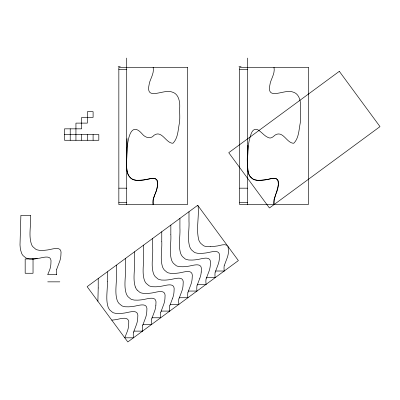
<?xml version="1.0" encoding="UTF-8"?>
<svg xmlns="http://www.w3.org/2000/svg" width="400" height="400" viewBox="0 0 400 400"><rect width="100%" height="100%" fill="white"/><g stroke="black" fill="none" stroke-linecap="round" stroke-linejoin="round"><path stroke-width="0.6" d="M98.215 287.96L98.23 278.495M107.31 271.815L107.29 281.28M116.385 265.135L116.365 274.6C116.9 283.175 114.485 292.06 117.185 300.39A11.695 11.695 0 0 0 119 303.44L121.71 305.715A7.935 7.935 0 0 0 122.875 306.24L125.245 306.765L128.53 306.83A52.165 52.165 0 0 0 133.8 306.315C138.655 305.625 148.2 301.75 146.825 310.7A25.865 25.865 0 0 1 146.755 312.095A22.03 22.03 0 0 1 145.385 318.255L142.62 325.605M125.46 258.455L125.445 267.92C125.975 276.495 123.565 285.38 126.26 293.71A11.695 11.695 0 0 0 128.08 296.76L130.79 299.04A7.935 7.935 0 0 0 131.95 299.565L134.32 300.085L137.61 300.15A52.165 52.165 0 0 0 142.875 299.635C147.73 298.945 157.275 295.07 155.9 304.02A25.865 25.865 0 0 1 155.835 305.415M127.025 138.635L127.005 148.1C127.535 156.675 125.125 165.56 127.825 173.89A11.695 11.695 0 0 0 129.64 176.94C131.835 179.9 135.71 180.61 139.17 180.33A50.57 50.57 0 0 0 140.815 180.23C147.475 180.305 159.895 173.37 157.355 186.08C156.975 192.515 151.725 197.975 153.16 204.625L153.16 199.62L155.02 194.16M134.54 251.78L134.52 261.24C135.05 269.815 132.64 278.7 135.34 287.035M143.615 245.1L143.595 254.565C144.13 263.135 141.715 272.02 144.415 280.355A11.695 11.695 0 0 0 146.235 283.405L148.945 285.68A7.935 7.935 0 0 0 150.105 286.205L152.475 286.73L155.76 286.795A52.165 52.165 0 0 0 161.03 286.275C165.885 285.585 175.43 281.71 174.055 290.66A25.865 25.865 0 0 1 173.985 292.06A22.03 22.03 0 0 1 172.62 298.22M152.69 238.42L152.675 247.885C153.205 256.455 150.795 265.34 153.495 273.675A11.695 11.695 0 0 0 155.31 276.725L158.02 279A7.935 7.935 0 0 0 159.18 279.525L161.55 280.05L164.84 280.115A52.165 52.165 0 0 0 170.105 279.6C174.96 278.905 184.505 275.03 183.13 283.98A25.865 25.865 0 0 1 183.065 285.38A22.03 22.03 0 0 1 181.695 291.54L178.925 298.89M161.75 241.205L161.77 231.74M170.83 234.525L170.845 225.06M179.925 218.38L179.905 227.845C180.435 236.42 178.025 245.305 180.725 253.635A11.695 11.695 0 0 0 182.54 256.685L185.25 258.96A7.935 7.935 0 0 0 186.415 259.485L188.78 260.01L192.07 260.075A52.165 52.165 0 0 0 197.34 259.56C202.195 258.87 211.735 254.995 210.36 263.945A25.865 25.865 0 0 1 210.295 265.34A22.03 22.03 0 0 1 208.925 271.5L206.16 278.85M189 211.7L188.98 221.165C189.515 229.74 187.1 238.625 189.8 246.955A11.695 11.695 0 0 0 191.615 250.005L194.325 252.28A7.935 7.935 0 0 0 195.49 252.805L197.86 253.33L201.145 253.395A52.165 52.165 0 0 0 206.415 252.88C211.27 252.19 220.815 248.315 219.44 257.265A25.865 25.865 0 0 1 219.37 258.66A22.03 22.03 0 0 1 218 264.82L215.235 272.175M198.075 205.81C199.3 217.235 195.84 229.09 198.875 240.275A11.695 11.695 0 0 0 200.695 243.325L203.405 245.605A7.935 7.935 0 0 0 204.565 246.13L206.935 246.65L210.225 246.715M30.485 215.41C31.36 225.145 28.195 235.38 31.64 244.77A11.2 11.2 0 0 0 32.835 246.71L35.825 249.295A8.115 8.115 0 0 0 36.985 249.81L39.355 250.325L42.645 250.4A50.395 50.395 0 0 0 47.91 249.89C52.765 249.195 62.31 245.32 60.935 254.27A25.86 25.86 0 0 1 60.87 255.67A22.03 22.03 0 0 1 59.5 261.83L56.73 269.18M247.845 145.34C249.355 156.37 241.17 181.315 260.005 180.33A48.21 48.21 0 0 0 261.65 180.23L265.885 179.725A71.23 71.23 0 0 0 267.755 179.405C288.585 172.91 272.235 196.115 273.995 204.625L273.995 199.62L275.86 194.16M98.215 287.98L97.885 301.28M107.29 281.305C107.82 289.87 105.41 298.745 108.11 307.07A11.695 11.695 0 0 0 109.925 310.12L112.635 312.395A7.935 7.935 0 0 0 113.795 312.92L116.165 313.445L119.455 313.51A52.165 52.165 0 0 0 124.725 312.995C129.575 312.305 139.12 308.43 137.745 317.38A25.865 25.865 0 0 1 137.68 318.775A22.03 22.03 0 0 1 136.31 324.935L133.545 332.285M161.75 241.225C162.28 249.795 159.87 258.67 162.57 266.995A11.695 11.695 0 0 0 164.385 270.045L167.095 272.32A7.935 7.935 0 0 0 168.26 272.845L170.63 273.37L173.915 273.435A52.165 52.165 0 0 0 179.185 272.92C184.04 272.23 193.585 268.35 192.21 277.3A25.865 25.865 0 0 1 192.14 278.7A22.03 22.03 0 0 1 190.77 284.86L188.005 292.21M170.83 234.545C171.36 243.115 168.95 251.99 171.645 260.315A11.695 11.695 0 0 0 173.465 263.365L176.175 265.64A7.935 7.935 0 0 0 177.335 266.165L179.705 266.69L182.99 266.755A52.165 52.165 0 0 0 188.26 266.24C193.115 265.55 202.66 261.675 201.285 270.625A25.865 25.865 0 0 1 201.22 272.02M151.695 318.93L154.46 311.575A22.03 22.03 0 0 0 155.845 305.42M160.775 312.25L163.535 304.895A22.03 22.03 0 0 0 164.925 298.74A25.865 25.865 0 0 0 164.98 297.34C166.355 288.39 156.805 292.265 151.955 292.96A52.165 52.165 0 0 1 146.685 293.475L143.395 293.405L141.03 292.885A7.935 7.935 0 0 1 139.865 292.36L137.16 290.08M169.85 305.57L172.615 298.215M197.08 285.53L199.845 278.18M224.31 265.495L227.075 258.14A22.03 22.03 0 0 0 228.46 251.985A25.945 25.945 0 0 0 228.515 250.69A23.315 23.315 0 0 0 228.52 250.075L227.93 246.38M155.23 193.675C157.095 189.455 158.265 184.495 156.865 179.975C153.935 176.125 148.335 179.975 144.435 179.82A53.215 53.215 0 0 1 140.815 180.235L136.3 180.305L133.51 179.745A7.935 7.935 0 0 1 132.35 179.22C125.175 175.065 126.9 165.46 126.605 158.475C126.68 150.435 127.86 117.445 142.13 133.87C145.115 137.765 150.83 139.495 154.07 135.24C161.92 129.75 165.97 143.41 172.955 143.255C178.08 138.125 178.01 129.92 179.375 123.17C180.115 118.42 179.61 113.63 179.635 108.86C180.21 102.515 179.075 93.55 171.64 91.905C163.515 88.87 145.225 101.43 149.145 84.505A20.975 20.975 0 0 1 149.735 81.89C151.35 77.185 154.24 72.525 153.16 67.345M276.065 193.675C277.93 189.455 279.1 184.495 277.705 179.975C274.77 176.125 269.17 179.975 265.275 179.82A51.48 51.48 0 0 1 261.65 180.235L257.135 180.305L254.35 179.74A8.115 8.115 0 0 1 253.185 179.225L250.195 176.64A11.2 11.2 0 0 1 249.005 174.7C246.22 163.845 247.14 151.99 249.115 141.005C250.34 136.96 251.475 127.085 257.735 129.7C261.61 131.925 264.225 135.935 268.41 137.675C271.28 139 273.335 136.425 275.365 134.91C283.25 130.335 286.795 143.465 293.79 143.255C298.915 138.125 298.845 129.92 300.21 123.17C300.95 118.42 300.45 113.63 300.47 108.86C301.05 102.515 299.91 93.55 292.475 91.905C284.355 88.87 266.065 101.43 269.98 84.505A20.975 20.975 0 0 1 270.57 81.89C272.185 77.185 275.075 72.525 273.995 67.345M30.485 215.35L20.88 215.35L20.005 244.915L20.375 249.245L21.63 253.35A11.09 11.09 0 0 0 23.105 255.645L25.815 257.875A8.115 8.115 0 0 0 26.975 258.39L29.755 258.945L33.035 258.96A49.85 49.85 0 0 0 37.295 258.555C42.225 258.065 52.29 253.565 50.925 262.85A25.86 25.86 0 0 1 50.86 264.25A21.825 21.825 0 0 1 49.645 269.99L47.69 274.695L56.635 274.695M118.125 66.63L120.27 66.63M238.96 66.63L241.105 66.63M118.84 69.49L126.705 69.49M239.675 69.49L247.54 69.49M64.5 134.555L98.82 134.555L98.82 140.275L64.5 140.275L64.5 128.835L81.66 128.835L81.66 117.395L93.1 117.395L93.1 111.675L87.38 111.675L87.38 123.115L75.94 123.115L75.94 140.275M118.84 188.18L126.705 188.18M239.675 188.18L247.54 188.18M118.84 202.48L126.705 202.48M239.675 202.48L247.54 202.48M215.535 271.01L224.215 271.01M206.455 277.69L215.135 277.69M47.69 281.845L59.845 281.845M197.38 284.37L206.06 284.37M188.305 291.05L196.985 291.05A17.915 17.915 0 0 1 197 285.52M179.225 297.73L187.905 297.73A17.915 17.915 0 0 1 187.92 292.2M170.15 304.41L178.83 304.41M161.07 311.085L169.755 311.085M151.995 317.765L160.675 317.765M142.92 324.445L151.6 324.445A17.915 17.915 0 0 1 151.615 318.915M133.84 331.125L142.52 331.125M133.445 337.805L124.76 337.805L127.23 331.615A22.03 22.03 0 0 0 128.615 325.455A25.865 25.865 0 0 0 128.67 324.055C130.025 316.07 121.925 318.25 117.23 319.42A57.065 57.065 0 0 1 111.74 320.12M227.135 245.3C223.435 243.575 219.325 246.075 215.49 246.205A52.165 52.165 0 0 1 210.225 246.72M247.54 58.05L247.54 204.625M126.705 58.05L126.705 204.625M93.1 134.555L93.1 140.275M87.38 134.555L87.38 140.275M81.66 134.555L81.66 140.275M70.22 128.835L70.22 140.275M56.68 274.69A17.915 17.915 0 0 1 56.65 269.165M37.295 258.555A49.59 49.59 0 0 1 32.635 258.98M224.26 271.005A17.915 17.915 0 0 1 224.23 265.48M215.185 277.685A17.915 17.915 0 0 1 215.15 272.16M206.105 284.36A17.915 17.915 0 0 1 206.075 278.84M178.875 304.4A17.915 17.915 0 0 1 178.845 298.875M169.8 311.08A17.915 17.915 0 0 1 169.765 305.555M160.725 317.76A17.915 17.915 0 0 1 160.69 312.235M142.57 331.12A17.915 17.915 0 0 1 142.535 325.595M201.23 272.02A22.03 22.03 0 0 1 199.85 278.18M137.155 290.08A11.695 11.695 0 0 1 135.345 287.03M133.49 337.795A17.915 17.915 0 0 1 133.46 332.275M339.32 71.335L228.745 152.7L269.43 207.985L380 126.62L339.32 71.335M197.7 205.3L87.13 286.665L127.81 341.95L238.38 260.585L197.7 205.3M187.48 67.345L118.84 67.345L118.84 204.625L187.48 204.625L187.48 67.345M308.315 67.345L239.675 67.345L239.675 204.625L308.315 204.625L308.315 67.345M33.035 258.96L25.175 258.96L25.175 273.265L33.035 273.265L33.035 258.96"/></g></svg>
